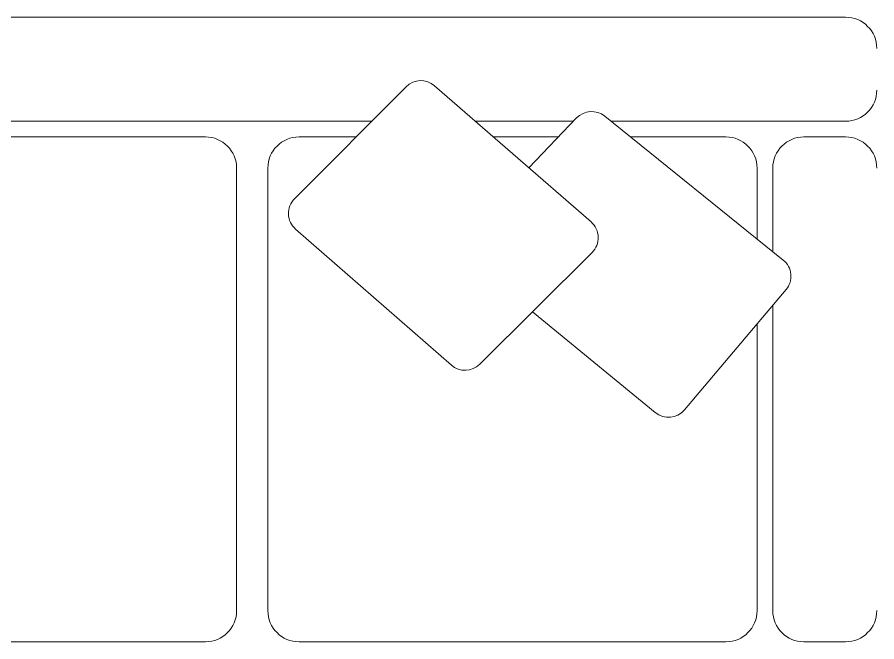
# Model space of a CAD drawing. Header units: inches. Extents: x -422522 to 22891, y -2973 to 414515.
# Drawn here: x 19442.3 to 19537.8, y 5022.8 to 5092.2 of the extents above; entities that cross this region are included whole.
import ezdxf

# ---------------------------------------------------------------- set-up
doc = ezdxf.new("R2010")
doc.units = ezdxf.units.IN
doc.header["$MEASUREMENT"] = 0
doc.layers.add('ARREDAMENTO', color=8, linetype='Continuous', lineweight=13)

msp = doc.modelspace()

# ---------------------------------------------------------------- linework, layer by layer
at = {"layer": 'ARREDAMENTO'}
for p, q in [((19534.35691, 5092.16377), (19412.74196, 5092.16377)), ((19485.54312, 5084.4374), (19473.14188, 5072.00049)), ((19506.08562, 5069.41637), (19488.6991, 5084.54891)), ((19527.43025, 5065.19281), (19507.59948, 5081.16847)), ((19481.71711, 5080.60038), (19412.74196, 5080.60038)), ((19504.12511, 5080.60038), (19493.23576, 5080.60038)), ((19504.48296, 5080.97189), (19499.15921, 5075.44484)), ((19534.35691, 5080.60038), (19508.30465, 5080.60038)), ((19463.2421, 5078.86587), (19415.83222, 5078.86587)), ((19479.98757, 5078.86587), (19473.64914, 5078.86587)), ((19502.45441, 5078.86587), (19495.22862, 5078.86587)), ((19521.05902, 5078.86587), (19510.45772, 5078.86587)), ((19534.35691, 5078.86587), (19529.73156, 5078.86587)), ((19466.71111, 5026.25248), (19466.71111, 5075.39686)), ((19470.18013, 5026.25248), (19470.18013, 5075.39686)), ((19524.52803, 5067.53083), (19524.52803, 5075.39686)), ((19526.26254, 5066.13351), (19526.26254, 5075.39686)), ((19473.25818, 5068.62571), (19490.56301, 5053.51122)), ((19493.71546, 5053.61354), (19506.19839, 5066.03239)), ((19516.45148, 5048.53282), (19527.74587, 5061.89919)), ((19526.26254, 5026.25248), (19526.26254, 5060.14373)), ((19513.21669, 5048.2387), (19499.57831, 5059.44629)), ((19524.52803, 5026.25248), (19524.52803, 5058.09103)), ((19415.83222, 5022.78346), (19463.2421, 5022.78346)), ((19473.64914, 5022.78346), (19521.05902, 5022.78346)), ((19529.73156, 5022.78346), (19534.35691, 5022.78346))]:
    msp.add_line(p, q, dxfattribs=at)
for centre, radius, start, end in [((19534.35691, 5088.69475), 3.46902, 0, 90), ((19487.18078, 5082.80444), 2.31268, 48.9649741, 135.0822548), ((19534.35691, 5084.0694), 3.46902, 270, 0), ((19506.14862, 5079.3675), 2.31268, 51.1450941, 136.073359), ((19463.2421, 5075.39686), 3.46902, 0, 90), ((19473.64914, 5075.39686), 3.46902, 90, 180), ((19521.05902, 5075.39686), 3.46902, 0, 90), ((19529.73156, 5075.39686), 3.46902, 90, 180), ((19534.35691, 5075.39686), 3.46902, 0, 90), ((19474.77953, 5070.36753), 2.31268, 135.0822548, 228.8652081), ((19504.5673, 5067.6719), 2.31268, 314.8525532, 48.9649741), ((19525.97939, 5063.39184), 2.31268, 319.8026723, 51.1450941), ((19492.08436, 5055.25305), 2.31268, 228.8652081, 314.8525532), ((19514.685, 5050.02547), 2.31268, 230.5877183, 319.8026723), ((19463.2421, 5026.25248), 3.46902, 270, 0), ((19473.64914, 5026.25248), 3.46902, 180, 270), ((19521.05902, 5026.25248), 3.46902, 270, 0), ((19529.73156, 5026.25248), 3.46902, 180, 270), ((19534.35691, 5026.25248), 3.46902, 270, 0)]:
    msp.add_arc(centre, radius, start, end, dxfattribs=at)

doc.saveas('drawing.dxf')
